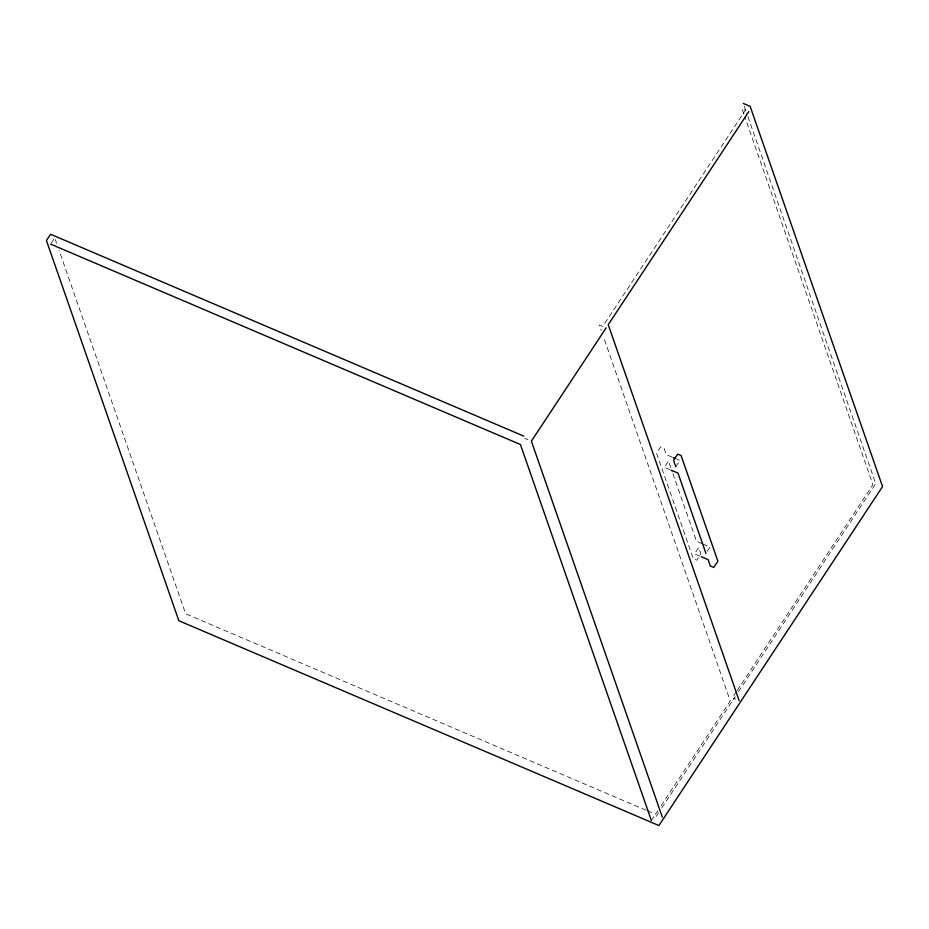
<?xml version="1.0" encoding="UTF-8"?>
<svg xmlns="http://www.w3.org/2000/svg" width="929" height="929" viewBox="0 0 929 929"><rect width="100%" height="100%" fill="white"/><g stroke="black" fill="none" stroke-linecap="round" stroke-linejoin="round"><path stroke-width="0.7" stroke-dasharray="4.64 3.48" d="M51.281 243.05L54.73 237.824L56.634 243.293M604.825 323.257L745.406 110.179L742.004 108.728L744.384 115.556M675.766 466.741L679.912 460.459L676.509 459.007M707.306 551.245L710.07 547.065L703.265 544.15M651.368 820.516L657.895 810.622M661.076 805.791L730.275 700.919L603.629 337.25M736.337 691.722L732.342 697.784L735.745 699.235M737.138 690.514L872.935 484.694L744.861 116.926M656.246 816.347L658.638 812.712M661.831 807.882L735.269 696.587M738.462 691.745L875.745 483.672L746.672 113.048M602.758 326.404L599.344 324.941L601.249 330.41M671.969 457.068L666.29 454.653L664.084 448.312L660.682 446.861L656.536 453.143L693.313 558.747L696.727 560.199L700.861 553.928L698.654 547.587L694.52 553.858L700.187 556.285M670.03 469.679L664.363 467.264L668.497 460.981L672.294 471.874M524.583 438.267L527.986 439.719M702.127 543.674L696.448 541.247L672.759 473.233M646.166 810.251L185.661 613.79L59.015 250.133M647.501 810.82L655.514 814.234M744.292 106.208L746.196 111.677"/><path stroke-width="1.39" d="M606.161 327.856L531.388 441.17L662.319 817.137M748.82 111.631L608.228 324.709L739.159 700.687M743.339 103.467L750.156 106.382L882.55 486.575L658.916 825.533L178.844 620.735L46.45 240.541L50.596 234.259L523.851 436.154M673.107 457.556L675.371 458.52M671.168 470.167L677.973 473.07L705.924 553.336M50.596 244.106L520.437 444.538L651.368 820.516M701.325 556.773L708.13 559.676L710.337 566.005L713.751 567.456L717.885 561.186L681.108 455.57L677.705 454.118L673.56 460.401L675.766 466.741"/></g></svg>
